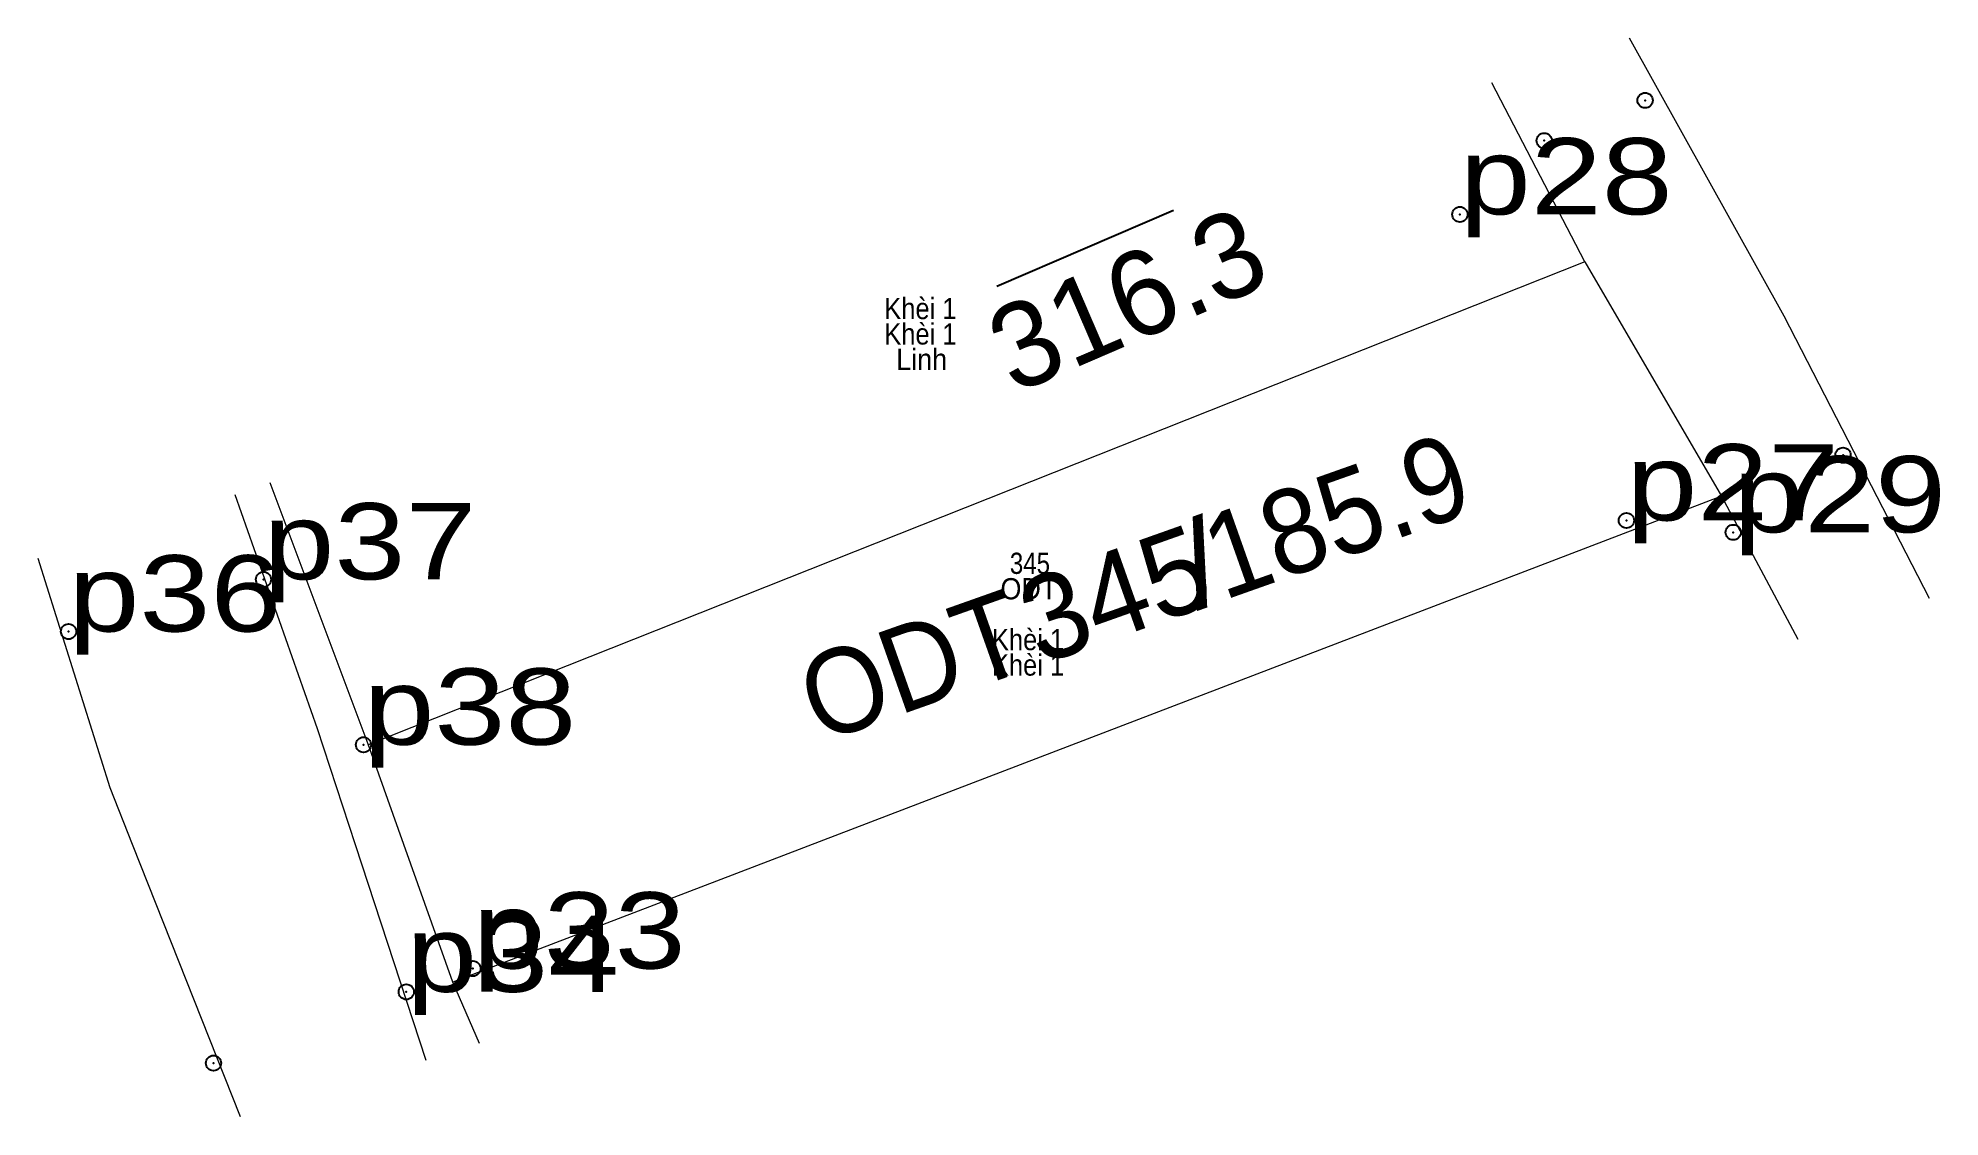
# Model space of a CAD drawing. Header units: metres. Extents: x 551946 to 551990.9, y 1839493.6 to 1839519.
import ezdxf
from ezdxf.enums import TextEntityAlignment as Align

# ---------------------------------------------------------------- set-up
doc = ezdxf.new("R2010")
doc.units = ezdxf.units.M
doc.header["$LTSCALE"] = 0.72
doc.header["$PDMODE"] = 32
doc.header["$PDSIZE"] = 0.36
for name, color, linetype, lineweight in [('10', 7, 'Continuous', 13), ('13', 7, 'Continuous', 25), ('22', 7, 'Continuous', 13), ('23', 7, 'Continuous', 13)]:
    doc.layers.add(name, color=color, linetype=linetype, lineweight=lineweight)
for name, color, linetype in [('12', 7, 'Continuous'), ('15', 7, 'Continuous'), ('7', 7, 'Continuous')]:
    doc.layers.add(name, color=color, linetype=linetype)

msp = doc.modelspace()

# ---------------------------------------------------------------- linework, layer by layer
at = {"layer": '10'}
for p, q in [((551982.51, 1839513.74), (551980.31, 1839517.96)), ((551982.51, 1839513.74), (551953.8, 1839502.35)), ((551985.73, 1839508.21), (551955.8, 1839496.75)), ((551985.73, 1839508.21), (551955.8, 1839496.75))]:
    msp.add_line(p, q, dxfattribs=at)
at = {"layer": '13'}
msp.add_line((551968.63, 1839513.17), (551972.8, 1839514.96), dxfattribs=at)
at = {"layer": '22'}
for p, q in [((551950.79, 1839493.57), (551948.24, 1839500)), ((551953.49, 1839500), (551955.16, 1839494.91))]:
    msp.add_line(p, q, dxfattribs=at)
for points in [[(551950.65, 1839508.25), (551952.6, 1839502.73), (551953.49, 1839500)], [(551948.24, 1839500), (551947.71, 1839501.33), (551946.01, 1839506.74)]]:
    msp.add_lwpolyline(points, dxfattribs=at)
at = {"layer": '23'}
for p, q in [((551982.51, 1839513.74), (551985.73, 1839508.21)), ((551953.8, 1839502.36), (551951.49, 1839508.53)), ((551953.8, 1839502.36), (551951.49, 1839508.53)), ((551985.73, 1839508.21), (551987.53, 1839504.84)), ((551985.73, 1839508.21), (551987.53, 1839504.84)), ((551985.73, 1839508.21), (551987.53, 1839504.84)), ((551954.64, 1839500), (551953.8, 1839502.36)), ((551954.64, 1839500), (551953.8, 1839502.36)), ((551955.8, 1839496.75), (551954.64, 1839500)), ((551955.8, 1839496.75), (551954.64, 1839500)), ((551955.8, 1839496.75), (551954.64, 1839500)), ((551956.43, 1839495.3), (551955.8, 1839496.75))]:
    msp.add_line(p, q, dxfattribs=at)
msp.add_lwpolyline([(551990.64, 1839505.8), (551987.21, 1839512.46), (551983.56, 1839519.02)], dxfattribs=at)
msp.add_lwpolyline([(551990.64, 1839505.8), (551987.21, 1839512.46), (551983.56, 1839519.02)], dxfattribs=at)
at = {"layer": '7'}
for p in [(551983.93, 1839517.55), (551981.55, 1839516.6), (551979.56, 1839514.86), (551988.6, 1839509.18), (551983.49, 1839507.64), (551986.01, 1839507.36), (551951.33, 1839506.25), (551946.73, 1839505.02), (551953.69, 1839502.35), (551956.27, 1839497.07), (551954.7, 1839496.52), (551950.15, 1839494.84)]:
    msp.add_point(p, dxfattribs=at)

# ---------------------------------------------------------------- texts
at = {"layer": '12', "width": 1.25}
for s, p in [('p28', (551979.56, 1839514.86)), ('p27', (551983.49, 1839507.64)), ('p29', (551986.01, 1839507.36)), ('p37', (551951.33, 1839506.25)), ('p36', (551946.73, 1839505.02)), ('p38', (551953.69, 1839502.35)), ('p33', (551956.27, 1839497.07)), ('p34', (551954.7, 1839496.52))]:
    msp.add_text(s, height=1.8, dxfattribs=at).set_placement(p)
at = {"layer": '13'}
msp.add_text('316.3', height=2, rotation=23.323, dxfattribs=at).set_placement((551972.1041, 1839511.9352), align=Align.CENTER)
for s, width, p in [('185.9', 0.95, (551973.98, 1839505.75)), ('/', 1.2, (551973.35, 1839505.53))]:
    msp.add_text(s, height=2, rotation=19.508, dxfattribs=dict(at, width=width)).set_placement(p)
msp.add_text('345', height=2, rotation=19.508, dxfattribs=at).set_placement((551969.65, 1839504.22))
at = {"layer": '13', "width": 0.95}
msp.add_text('ODT ', height=2, rotation=19.508, dxfattribs=at).set_placement((551970.1721, 1839504.4041), align=Align.RIGHT)
at = {"layer": '15'}
for s, width, p in [('Khèi 1', 0.9, (551966.83, 1839512.39)), ('Khèi 1', 0.9, (551966.83, 1839511.79)), ('Linh', 0.95, (551966.86, 1839511.19)), ('345', 0.85, (551969.415, 1839506.38)), ('ODT', 0.95, (551969.39, 1839505.78)), ('Khèi 1', 0.9, (551969.37, 1839504.58)), ('Khèi 1', 0.9, (551969.37, 1839503.98))]:
    msp.add_text(s, height=0.5, dxfattribs=dict(at, width=width)).set_placement(p, align=Align.CENTER)

doc.saveas('drawing.dxf')
